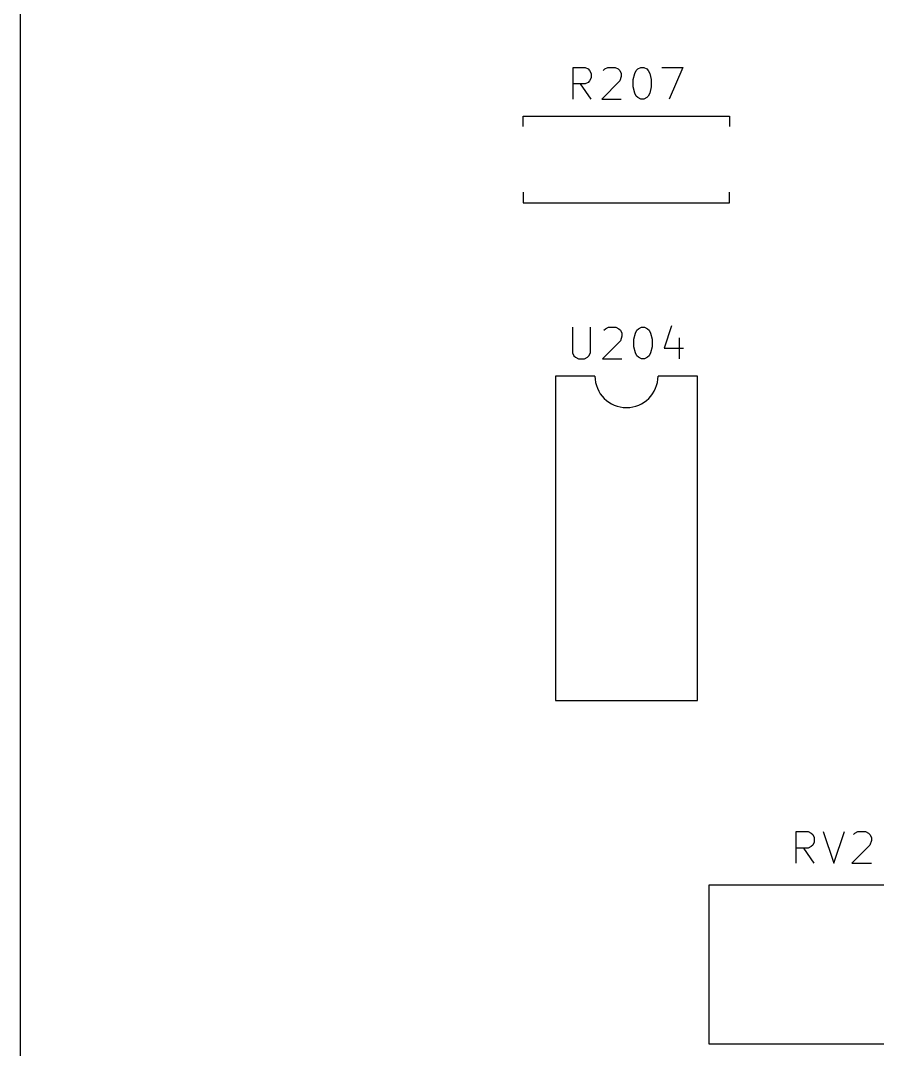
# Model space of a CAD drawing. Header units: metres. Extents: x 0 to 202, y 0 to 131.
# Drawn here: x 0 to 27.15, y 47.51 to 80.1 of the extents above; entities that cross this region are included whole.
import ezdxf

# ---------------------------------------------------------------- set-up
doc = ezdxf.new("R2010")
doc.units = ezdxf.units.M

msp = doc.modelspace()

# ---------------------------------------------------------------- linework, layer by layer
at = {"layer": 'OUTLINE'}
msp.add_line((0, 5), (0, 126), dxfattribs=at)
at = {"layer": 'SILK'}
for p, q in [((17.5095, 77.6152), (17.5095, 78.6152)), ((17.5095, 78.6152), (17.8905, 78.6152)), ((17.8905, 78.6152), (17.9857, 78.5676)), ((17.9857, 78.5676), (18.0333, 78.5199)), ((18.4619, 78.5199), (18.5095, 78.5676)), ((18.5095, 78.5676), (18.6048, 78.6152)), ((18.6048, 78.6152), (18.8429, 78.6152)), ((18.8429, 78.6152), (18.9381, 78.5676)), ((18.9381, 78.5676), (18.9857, 78.5199)), ((19.5095, 78.5199), (19.5571, 78.5676)), ((19.5571, 78.5676), (19.6524, 78.6152)), ((19.6524, 78.6152), (19.7476, 78.6152)), ((19.7476, 78.6152), (19.8429, 78.5676)), ((19.8429, 78.5676), (19.8905, 78.5199)), ((20.319, 78.6152), (20.9857, 78.6152)), ((20.9857, 78.6152), (20.5571, 77.6152)), ((18.0333, 78.5199), (18.081, 78.4247)), ((18.081, 78.2818), (18.0333, 78.1866)), ((18.081, 78.4247), (18.081, 78.2818)), ((18.9857, 78.5199), (19.0333, 78.4247)), ((19.0333, 78.3295), (18.9857, 78.1866)), ((19.0333, 78.4247), (19.0333, 78.3295)), ((19.4143, 78.2342), (19.4619, 78.4247)), ((19.4143, 77.9961), (19.4143, 78.2342)), ((19.4619, 78.4247), (19.5095, 78.5199)), ((19.8905, 78.5199), (19.9381, 78.4247)), ((19.9381, 78.4247), (19.9857, 78.2342)), ((19.9857, 78.2342), (19.9857, 77.9961)), ((17.8905, 78.0914), (17.5095, 78.0914)), ((18.081, 77.6152), (17.7476, 78.0914)), ((17.9857, 78.139), (17.8905, 78.0914)), ((18.0333, 78.1866), (17.9857, 78.139)), ((18.9857, 78.1866), (18.4143, 77.6152)), ((19.4619, 77.8057), (19.4143, 77.9961)), ((19.9857, 77.9961), (19.9381, 77.8057)), ((18.4143, 77.6152), (19.0333, 77.6152)), ((19.5095, 77.7104), (19.4619, 77.8057)), ((19.5571, 77.6628), (19.5095, 77.7104)), ((19.6524, 77.6152), (19.5571, 77.6628)), ((19.7476, 77.6152), (19.6524, 77.6152)), ((19.8429, 77.6628), (19.7476, 77.6152)), ((19.8905, 77.7104), (19.8429, 77.6628)), ((19.9381, 77.8057), (19.8905, 77.7104)), ((15.93, 77.07), (22.47, 77.07)), ((15.93, 76.74), (15.93, 77.07)), ((22.47, 77.07), (22.47, 76.74)), ((15.93, 74.66), (15.93, 74.33)), ((22.47, 74.33), (22.47, 74.66)), ((15.93, 74.33), (22.47, 74.33)), ((20.6286, 70.4328), (20.3905, 69.7185)), ((17.4857, 70.3852), (17.4857, 69.5757)), ((18.0571, 69.5757), (18.0571, 70.3852)), ((18.4857, 70.2899), (18.5333, 70.3376)), ((18.5333, 70.3376), (18.6286, 70.3852)), ((18.6286, 70.3852), (18.8667, 70.3852)), ((18.8667, 70.3852), (18.9619, 70.3376)), ((18.9619, 70.3376), (19.0095, 70.2899)), ((19.0095, 70.2899), (19.0571, 70.1947)), ((19.0571, 70.0995), (19.0095, 69.9566)), ((19.0571, 70.1947), (19.0571, 70.0995)), ((19.4381, 70.0042), (19.4857, 70.1947)), ((19.4857, 70.1947), (19.5333, 70.2899)), ((19.5333, 70.2899), (19.581, 70.3376)), ((19.581, 70.3376), (19.6762, 70.3852)), ((19.6762, 70.3852), (19.7714, 70.3852)), ((19.7714, 70.3852), (19.8667, 70.3376)), ((19.8667, 70.3376), (19.9143, 70.2899)), ((19.9143, 70.2899), (19.9619, 70.1947)), ((19.9619, 70.1947), (20.0095, 70.0042)), ((19.0095, 69.9566), (18.4381, 69.3852)), ((19.4381, 69.7661), (19.4381, 70.0042)), ((19.4857, 69.5757), (19.4381, 69.7661)), ((20.0095, 69.7661), (19.9619, 69.5757)), ((20.0095, 70.0042), (20.0095, 69.7661)), ((20.8667, 70.0518), (20.8667, 69.3852)), ((17.4857, 69.5757), (17.5333, 69.4804)), ((17.5333, 69.4804), (17.581, 69.4328)), ((17.581, 69.4328), (17.6762, 69.3852)), ((17.8667, 69.3852), (17.9619, 69.4328)), ((17.9619, 69.4328), (18.0095, 69.4804)), ((18.0095, 69.4804), (18.0571, 69.5757)), ((19.5333, 69.4804), (19.4857, 69.5757)), ((19.581, 69.4328), (19.5333, 69.4804)), ((19.6762, 69.3852), (19.581, 69.4328)), ((19.8667, 69.4328), (19.7714, 69.3852)), ((19.9143, 69.4804), (19.8667, 69.4328)), ((19.9619, 69.5757), (19.9143, 69.4804)), ((20.3905, 69.7185), (21.0095, 69.7185)), ((17.6762, 69.3852), (17.8667, 69.3852)), ((18.4381, 69.3852), (19.0571, 69.3852)), ((19.7714, 69.3852), (19.6762, 69.3852)), ((16.95, 68.84), (16.95, 58.56)), ((18.2, 68.84), (16.95, 68.84)), ((21.45, 68.84), (20.2, 68.84)), ((21.45, 58.56), (21.45, 68.84)), ((16.95, 58.56), (21.45, 58.56)), ((24.581, 53.4102), (24.581, 54.4102)), ((24.581, 54.4102), (24.9619, 54.4102)), ((24.9619, 54.4102), (25.0571, 54.3626)), ((25.0571, 54.3626), (25.1048, 54.3149)), ((25.1048, 54.3149), (25.1524, 54.2197)), ((25.1524, 54.2197), (25.1524, 54.0768)), ((25.4381, 54.4102), (25.7714, 53.4102)), ((25.7714, 53.4102), (26.1048, 54.4102)), ((26.3905, 54.3149), (26.4381, 54.3626)), ((26.4381, 54.3626), (26.5333, 54.4102)), ((26.5333, 54.4102), (26.7714, 54.4102)), ((26.7714, 54.4102), (26.8667, 54.3626)), ((26.8667, 54.3626), (26.9143, 54.3149)), ((26.9143, 54.3149), (26.9619, 54.2197)), ((26.9619, 54.1245), (26.9143, 53.9816)), ((26.9619, 54.2197), (26.9619, 54.1245)), ((24.9619, 53.8864), (24.581, 53.8864)), ((25.1524, 53.4102), (24.819, 53.8864)), ((25.0571, 53.934), (24.9619, 53.8864)), ((25.1048, 53.9816), (25.0571, 53.934)), ((25.1524, 54.0768), (25.1048, 53.9816)), ((26.9143, 53.9816), (26.3429, 53.4102)), ((26.3429, 53.4102), (26.9619, 53.4102)), ((21.825, 52.725), (31.575, 52.725)), ((21.825, 47.675), (21.825, 52.725)), ((31.575, 47.675), (21.825, 47.675))]:
    msp.add_line(p, q, dxfattribs=at)
msp.add_arc((19.2, 68.84), 1, -180, 0, dxfattribs=at)

doc.saveas('drawing.dxf')
